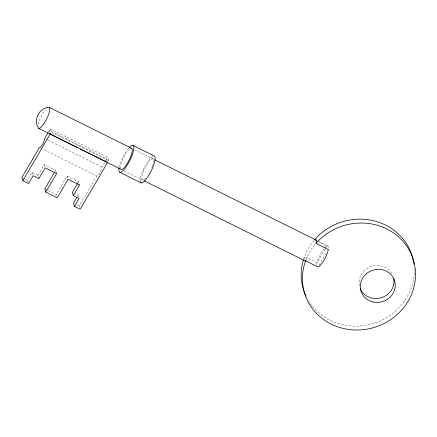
<?xml version="1.0" encoding="UTF-8"?>
<svg xmlns="http://www.w3.org/2000/svg" width="437" height="437" viewBox="0 0 437 437"><rect width="100%" height="100%" fill="white"/><g stroke="black" fill="none" stroke-linecap="round" stroke-linejoin="round"><path stroke-width="0.33" stroke-dasharray="2.19 1.64" d="M106.53 160.357L106.721 159.002L49.386 130.477L49.326 133.203M48.31 132.307L50.299 128.915L107.633 157.44L108.644 160.641L107.955 161.81M28.187 182.284L27.586 180.361L32.185 172.5L37.921 175.352L38.926 178.553M37.921 175.352L44.197 164.634L55.663 170.337L56.668 173.538M54.98 171.501L55.663 170.337M56.657 195.902L56.253 194.623L67.129 176.045L78.594 181.748L79.605 184.949M77.933 182.879L78.594 181.748M77.398 196.442L78.054 195.323L75.186 193.897M79.589 207.313L79.184 206.035L96.774 175.991A5.544 1.42 -63.5 0 0 99.827 172.905A5.544 1.42 -63.5 0 0 102.001 167.06L107.633 157.44M325.155 248.921L317.071 262.73L304.851 256.65L305.015 260.408M325.494 248.347L326.838 246.047L318.283 241.787M319.086 265.243L326.581 252.439M134.645 149.831L154.097 159.51M318.699 241.399L327.843 245.949M108.644 160.641L51.309 132.116L50.299 128.915M124.184 170.883L143.636 180.563M45.89 139.141L47.715 140.048M48.327 140.353L102.001 167.06M40.657 148.072L96.774 175.991M22.997 178.078L24.718 178.935M25.291 179.219L27.586 180.361M44.787 188.921L56.253 194.623M76.89 204.893L79.184 206.035M78.054 195.323L78.66 197.24M67.129 176.045L68.139 179.241M44.197 164.634L45.202 167.835M32.185 172.5L33.196 175.701M145.379 178.34A11.755 3.01 -63.5 0 1 142.353 174.658A11.755 3.01 -63.5 0 1 150.53 159.909A11.755 3.01 -63.5 0 1 152.606 165.306M152.431 165.825A11.755 3.01 -63.5 0 1 151.836 167.437M324.396 248.101A11.755 3.01 -63.5 0 1 328.225 249.964M316.732 264.931A11.755 3.01 -63.5 0 1 324.03 248.544M119.225 167.142A14.978 3.835 -63.5 0 1 128.653 148.17M140.206 181.459A14.978 3.835 -63.5 0 1 144.489 167.163A14.978 3.835 -63.5 0 1 153.19 156.036M120.623 168.671A11.755 3.01 -63.5 0 1 123.01 158.915A11.755 3.01 -63.5 0 1 129.554 149.072M38.276 124.316A11.755 3.01 -63.5 0 1 45.672 109.43M359.405 285.858A17.584 16.426 -17.5 0 1 371.248 266.455A17.584 16.426 -17.5 0 1 392.513 274.671M305.982 259.797A56.892 53.145 -17.5 0 1 315.427 244.021M414.292 268.963A56.892 53.145 -17.5 0 1 373.001 323.566A56.892 53.145 -17.5 0 1 308.555 300.836M303.628 259.13A56.892 53.145 -17.5 0 1 314.203 240.148"/><path stroke-width="0.66" d="M47.977 132.875L44.667 138.534A5.544 1.42 -63.5 0 1 42.487 144.379A5.544 1.42 -63.5 0 1 39.439 147.466L21.85 177.509L22.861 180.71L28.591 183.562L33.196 175.701L38.926 178.553L45.202 167.835L56.668 173.538L45.792 192.122L57.258 197.824L68.139 179.241L79.605 184.949L73.329 195.667L79.064 198.518L74.459 206.379L80.195 209.236L107.617 162.395M22.861 180.71L50.621 133.285M54.303 172.659L44.787 188.921L45.792 192.122M77.606 183.442L72.324 192.471L73.329 195.667M76.737 197.568L73.454 203.183L74.459 206.379M47.169 107.486C38.942 109.184 34.026 119.082 37.637 126.664M305.452 261.064L305.938 260.96L318.065 266.991M49.851 133.902L107.6 162.417L107.185 162.427M314.793 239.913L315.967 240.044L316.59 240.792L316.18 243.507L328.285 249.527M133.039 145.434L154.31 156.014A14.978 3.835 -63.5 0 1 150.197 172.844A14.978 3.835 -63.5 0 1 140.315 181.95M49.119 107.284L131.608 148.318M154.703 159.811L316.869 240.492M38.658 128.336L77.152 147.488M80.206 149.006L85.095 151.437M86.318 152.043L91.207 154.48M92.425 155.086L121.147 169.376A11.755 3.01 -63.5 0 0 129.745 158.784A11.755 3.01 -63.5 0 0 130.729 148.34M144.243 180.863L305.802 261.239M119.711 172.26L140.982 182.841M328.225 249.964A11.755 3.01 -63.5 0 1 318.262 266.985M129.565 147.182A14.978 3.835 -63.5 0 1 133.361 151.268A14.978 3.835 -63.5 0 1 124.103 169.523A14.978 3.835 -63.5 0 1 119.093 167.819M47.48 107.71A11.755 3.01 -63.5 0 1 46.595 119.126A11.755 3.01 -63.5 0 1 38.003 126.79M393.699 278.151A17.584 16.426 -17.5 0 1 381.228 297.75A17.584 16.426 -17.5 0 1 360.104 288.202M315.858 243.518A56.892 53.145 -17.5 0 1 409.578 250.772A56.892 53.145 -17.5 0 1 362.322 329.76A56.892 53.145 -17.5 0 1 305.736 260.43M306.015 296.155A56.892 53.145 -17.5 0 1 303.425 259.78M314.635 239.645A56.892 53.145 -17.5 0 1 374.116 220.876A56.892 53.145 -17.5 0 1 413.932 264.336M373.4 302.033A17.584 16.426 -17.5 0 0 394.622 280.833A17.584 16.426 -17.5 0 0 365.299 274.758A17.584 16.426 -17.5 0 0 373.4 302.033"/></g></svg>
